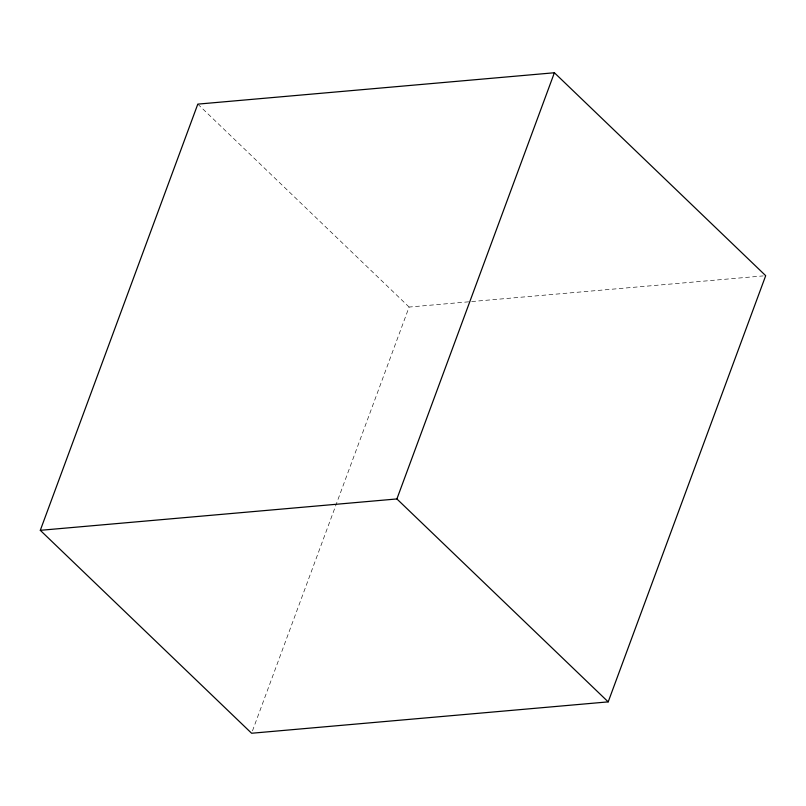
<?xml version="1.0" encoding="UTF-8"?>
<svg xmlns="http://www.w3.org/2000/svg" width="806" height="806" viewBox="0 0 806 806"><rect width="100%" height="100%" fill="white"/><g stroke="black" fill="none" stroke-linecap="round" stroke-linejoin="round"><path stroke-width="0.6" stroke-dasharray="4.03 3.02" d="M252.469 730.881L409.105 307.056L470.412 301.666M471.661 301.555L763.201 275.904M197.802 104.125L409.105 307.056"/><path stroke-width="1.21" d="M40.3 530.318L197.802 104.125L554.397 72.752L765.7 275.682L608.198 701.875L251.603 733.248L40.3 530.318L396.895 498.944L608.198 701.875M396.895 498.944L554.397 72.752"/></g></svg>
